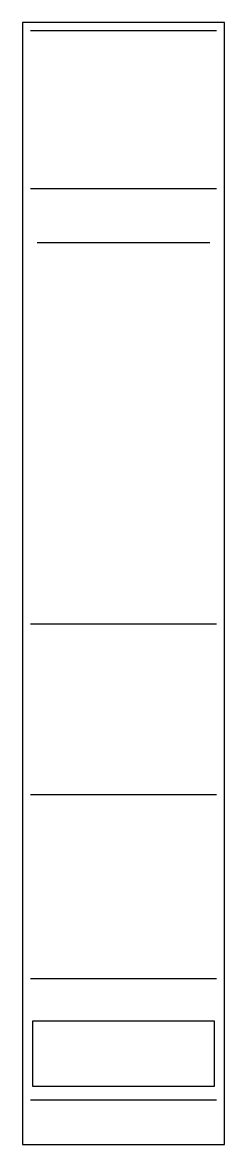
# Model space of a CAD drawing. Header units: millimetres. Extents: x 0 to 450, y 0 to 2500.
import ezdxf

# ---------------------------------------------------------------- set-up
doc = ezdxf.new("R2010")
doc.units = ezdxf.units.MM

msp = doc.modelspace()

# ---------------------------------------------------------------- linework, layer by layer
for p, q in [((18, 2482), (432, 2482)), ((18, 2130), (432, 2130)), ((33, 2010), (417, 2010)), ((18, 1160), (432, 1160)), ((18, 780), (432, 780)), ((18, 370), (432, 370)), ((18, 100), (432, 100))]:
    msp.add_line(p, q)
for points in [[(0, 0), (450, 0), (450, 2500), (0, 2500)], [(22, 130), (428, 130), (428, 275), (22, 275)]]:
    msp.add_lwpolyline(points, close=True)

doc.saveas('drawing.dxf')
